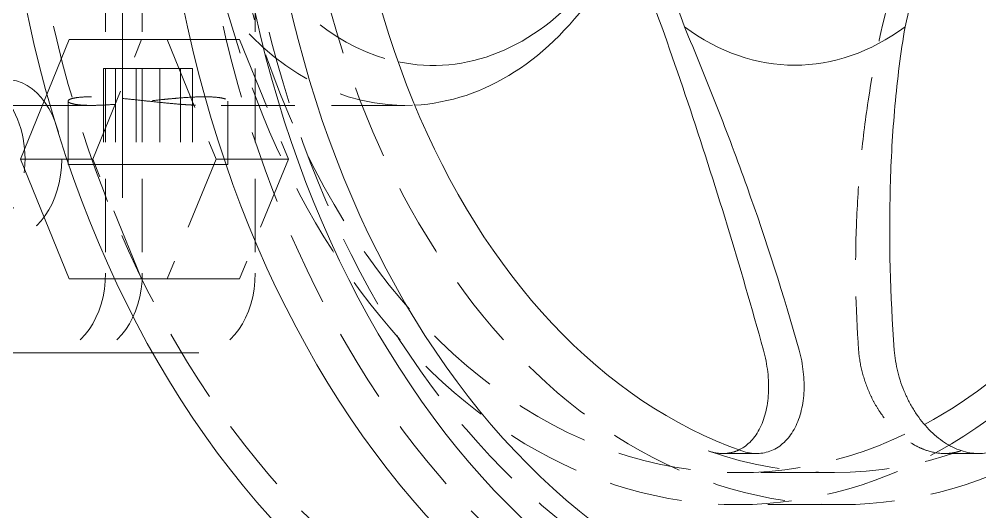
# Model space of a CAD drawing. Header units: millimetres. Extents: x -46397 to 283259, y -8690 to 23983.
# Drawn here: x -33694.4 to -33629, y 5251.6 to 5285.1 of the extents above; entities that cross this region are included whole.
import ezdxf

# ---------------------------------------------------------------- set-up
doc = ezdxf.new("R2010")
doc.units = ezdxf.units.MM
doc.linetypes.add('CENTER', pattern=[2, 1.25, -0.25, 0.25, -0.25])
doc.linetypes.add('HIDDENX2', pattern=[0.75, 0.5, -0.25])
doc.layers.add('DUONGTAM', color=1, linetype='CENTER', lineweight=0)

msp = doc.modelspace()

# ---------------------------------------------------------------- linework, layer by layer
at = {"color": 1, "linetype": 'HIDDENX2', "lineweight": 0, "ltscale": 10, "extrusion": (0, 1, 0)}
for p, q in [((-33688.52001792354, 5341.759699835539, -1.499105149169903), (-33688.51967595705, 5267.846656356817, -1.499105149169903)), ((-33686.02208635955, 5341.75972294943, -1.499105149169903), (-33686.02174439306, 5267.846679470701, -1.499105149169903)), ((-33678.33614308572, 5341.759794069078, -1.499105149169903), (-33678.33580111926, 5267.846750590349, -1.499105149169903)), ((-33686.06803125209, 5283.74897002007, -1.499105149169903), (-33690.98703494731, 5283.748924503499, -1.499105149169903)), ((-33690.98703494733, 5283.748924503491, -1.499105149169903), (-33684.33081282002, 5283.748924503491, -1.499105149169903)), ((-33689.39610459884, 5275.596796106979, -1.499105149169903), (-33686.06803125209, 5283.74897002007, -1.499105149169903)), ((-33686.06803125209, 5283.74897002007, -1.499105149169903), (-33679.41180912477, 5283.74897002007, -1.499105149169903)), ((-33679.41180912477, 5283.74897002007, -1.499105149169903), (-33684.33081282002, 5283.748924503499, -1.499105149169903)), ((-33684.33081282002, 5283.748924503491, -1.499105149169903), (-33681.00266403948, 5275.5967505904, -1.499105149169903)), ((-33679.41180912477, 5283.74897002007, -1.499105149169903), (-33676.08366034423, 5275.596796106979, -1.499105149169903)), ((-33688.66836777319, 5281.759986091757, -1.499105149169903), (-33687.85625230927, 5281.760003871673, -1.499105149169903)), ((-33686.4496270641, 5281.759986091757, -1.499105149169903), (-33688.66836777319, 5281.759986091757, -1.499105149169903)), ((-33688.66836777319, 5281.759986091757, -1.499105149169903), (-33688.66833759968, 5275.238246961281, -1.499105149169903)), ((-33687.85625230927, 5281.76000387168, -1.499105149169903), (-33684.82539613628, 5281.760021651588, -1.499105149169903)), ((-33687.85625230927, 5281.76000387168, -1.499105149169903), (-33687.85622213576, 5275.238264741204, -1.499105149169903)), ((-33683.41877089108, 5281.76000387168, -1.499105149169903), (-33686.4496270641, 5281.759986091764, -1.499105149169903)), ((-33686.4496270641, 5281.759986091757, -1.499105149169903), (-33686.44959689058, 5275.238246961281, -1.499105149169903)), ((-33684.82539613628, 5281.760021651581, -1.499105149169903), (-33684.82536596277, 5275.238282521105, -1.499105149169903)), ((-33684.82539613628, 5281.760021651581, -1.499105149169903), (-33682.60665542718, 5281.760021651581, -1.499105149169903)), ((-33682.60665542718, 5281.760021651581, -1.499105149169903), (-33683.41877089108, 5281.760003871673, -1.499105149169903)), ((-33683.41877089108, 5281.76000387168, -1.499105149169903), (-33683.41874071756, 5275.238264741204, -1.499105149169903)), ((-33682.60665542718, 5281.760021651581, -1.499105149169903), (-33682.60662525367, 5275.238282521105, -1.499105149169903)), ((-33680.20271877003, 5279.550773048471, -1.499105149169903), (-33680.20269881787, 5275.238289885786, -1.499105149169903)), ((-33668.15186090615, 5279.260165669412, -1.499105149169903), (-33681.79440868569, 5279.260039432043, -1.499105149169903)), ((-33686.0679558183, 5267.444622193888, -1.499105149169903), (-33689.39610459884, 5275.596796106979, -1.499105149169903)), ((-33681.00266403948, 5275.5967505904, -1.499105149169903), (-33684.33073738623, 5267.444576677301, -1.499105149169903)), ((-33676.08366034423, 5275.596796106979, -1.499105149169903), (-33681.00266403948, 5275.5967505904, -1.499105149169903)), ((-33676.08366034423, 5275.596796106979, -1.499105149169903), (-33679.41173369098, 5267.444622193881, -1.499105149169903)), ((-33688.66833759968, 5275.238246961281, -1.499105149169903), (-33687.85622213576, 5275.238264741197, -1.499105149169903)), ((-33686.44959689055, 5275.238246961281, -1.499105149169903), (-33688.66833759965, 5275.238246961281, -1.499105149169903)), ((-33687.85622213576, 5275.238264741197, -1.499105149169903), (-33684.82536596277, 5275.238282521113, -1.499105149169903)), ((-33683.41874071756, 5275.238264741197, -1.499105149169903), (-33686.44959689055, 5275.238246961281, -1.499105149169903)), ((-33682.60662525367, 5275.238282521113, -1.499105149169903), (-33684.82536596277, 5275.238282521113, -1.499105149169903)), ((-33682.60662525367, 5275.238282521113, -1.499105149169903), (-33683.41874071756, 5275.238264741197, -1.499105149169903)), ((-33679.41173369098, 5267.444622193888, -1.499105149169903), (-33686.0679558183, 5267.444622193888, -1.499105149169903)), ((-33679.41173369098, 5267.444622193888, -1.499105149169903), (-33684.33073738623, 5267.444576677309, -1.499105149169903)), ((-33646.52187453669, 5255.562905300775, -1.499105149169903), (-33644.22421233826, 5255.562926561531, -1.499105149169903)), ((-33631.42746963278, 5255.562905300273, -1.499105149169903), (-33629.12970195142, 5255.562926562004, -1.499105149169903)), ((-33638.94037624639, 5254.260435967665, -1.499105149169903), (-33645.47809691813, 5254.260375472763, -1.499105149169903)), ((-33638.46244662382, 5252.086527346418, -1.499105149169903), (-33645.47807680244, 5252.086462429313, -1.499105149169903))]:
    msp.add_line(p, q, dxfattribs=at)
at = {"color": 2, "linetype": 'Continuous', "lineweight": 0, "ltscale": 10, "extrusion": (0, 1, 0)}
for p, q in [((-33694.31510829409, 5275.5967505904, -1.499105149169903), (-33690.98703494731, 5283.748924503491, -1.499105149169903)), ((-33691.07228398758, 5279.550717510933, -1.499105149169903), (-33691.07226403545, 5275.238239596601, -1.499105149169903)), ((-33689.48030818019, 5279.259968312795, -1.499105149169903), (-33708.31091451184, 5279.259794069224, -1.499105149169903)), ((-33689.39610459884, 5275.596796106979, -1.499105149169903), (-33694.31510829409, 5275.5967505904, -1.499105149169903)), ((-33690.98695951355, 5267.444576677301, -1.499105149169903), (-33694.31510829409, 5275.5967505904, -1.499105149169903)), ((-33686.0679558183, 5267.444622193888, -1.499105149169903), (-33690.98695951355, 5267.444576677309, -1.499105149169903)), ((-33684.33073738623, 5267.444576677301, -1.499105149169903), (-33690.98695951355, 5267.444576677301, -1.499105149169903)), ((-33692.36262244945, 5262.411873748078, -1.499105149169903), (-33744.62703671253, 5262.411873748078, -1.499105149169903)), ((-33689.86469088546, 5262.411896861969, -1.499105149169903), (-33742.12910514853, 5262.411896861969, -1.499105149169903)), ((-33682.17874761163, 5262.411967981624, -1.499105149169903), (-33734.4431618747, 5262.411967981624, -1.499105149169903)), ((-33692.36259730485, 5262.411873748194, -1.499105149169903), (-33701.58572923344, 5262.411788404609, -1.499105149169903)), ((-33682.17872246706, 5262.411967981733, -1.499105149169903), (-33689.86466574085, 5262.411896862078, -1.499105149169903))]:
    msp.add_line(p, q, dxfattribs=at)
at = {"color": 2, "linetype": 'Continuous', "lineweight": 0, "ltscale": 10}
for centre, major_axis, ratio, start_param, end_param in [((-33637.07172544468, 5304.803931523124, -1.499105149169903), (0.0006286148552983904, -67.93478260767084), 0.707106781171449, -1.570802869802909, 4.712382437376677), ((-33634.71824402425, 5304.803953300386, -1.499105149169903), (0.0005978171597160731, -64.60645726415213), 0.7071067811714491, -1.570802869802909, 4.712382437376677), ((-33634.71824402425, 5304.803953300386, -1.499105149169903), (0.0005670194641337552, -61.27813192063342), 0.7071067811714491, -1.570802869802909, 4.712382437376677), ((-33647.78434758972, 5304.803832396977, -1.499105149169903), (0.000628614867879115, -67.93478260766851), 0.7071067811714112, -1.570802869803066, -6.705747068735946e-14), ((-33645.47856460758, 5304.803853732871, -1.499105149169903), (0.0004676894632975604, -50.5434782601003), 0.7071067811716892, 0.3621576397684056, 1.517411655355085), ((-33666.23061144688, 5304.803661709821, -1.499105149169903), (0.0002112146266766146, -22.82608695619185), 0.7071067811716105, -0.1489508395620556, 0.7045474184515992), ((-33668.15209726537, 5304.803643929913, -1.499105149169903), (0.0002363592414218463, -25.54347826049473), 0.707106781171917, 0.0363703367093864, 0.8149037413705881), ((-33641.63559297066, 5304.803889292702, -1.499105149169903), (0.0002110804303772085, -22.81158959876027), 0.7071067811715821, -0.4837417538266386, 0.4837286678114744)]:
    msp.add_ellipse(centre, major_axis=major_axis, ratio=ratio, start_param=start_param, end_param=end_param, dxfattribs=at)
at = {"color": 1, "linetype": 'HIDDENX2', "lineweight": 0, "ltscale": 10}
for centre, major_axis, ratio, start_param, end_param in [((-33647.78434758972, 5304.803832396977, -1.499105149169903), (0.0006286148563038956, -67.93478260767192), 0.7071067811714659, -5.329070518200751e-14, 3.14159265358974), ((-33647.78434758972, 5304.803832396977, -1.499105149169903), (0.0006084991799288422, -65.76086956422536), 0.7071067811714493, -1.570802869802909, 4.712382437376677), ((-33636.25543267901, 5304.803939076456, -1.499105149169903), (0.0006084991799288422, -65.76086956422536), 0.7071067811714493, -1.570802869802909, 4.712382437376677), ((-33636.25543267901, 5304.803939076456, -1.499105149169903), (0.0005707182604582499, -61.67786304708815), 0.7071067811714489, -1.570802869802909, 4.712382437376677), ((-33645.47856460758, 5304.803853732871, -1.499105149169903), (0.0004878051277115513, -52.71739130355257), 0.7071067811714492, -1.570802869802909, 4.712382437376677), ((-33638.46293442893, 5304.803918649976, -1.499105149169903), (0.0004878051277115513, -52.71739130355257), 0.7071067811714492, -1.570802869802909, 4.712382437376677), ((-33668.15209726534, 5304.803643929898, -1.499105149169903), (0.0002363591881084649, -25.5434782604822), 0.70710678117121, -1.57080286980305, 0.03637033671081036), ((-33666.23061144688, 5304.803661709807, -1.499105149169903), (0.0002112145920925858, -22.82608695617962), 0.7071067811716366, -1.570802869802931, -0.1489508395613153), ((-33645.47856460758, 5304.803853732871, -1.499105149169903), (0.0004676894514602896, -50.54347826010861), 0.7071067811714115, -1.570802869802897, 0.3621576397685988), ((-33695.3448294406, 5275.596679470745, -1.499105149169903), (5.028918842387127e-05, -5.434782608613668), 0.7071067811714491, 1.570789783786884, 7.85397509096647), ((-33638.94084393581, 5304.803914227795, -1.499105149169903), (0.000467689429246576, -50.54347826012257), 0.7071067811713883, -0.2428649308848492, 0.2428518448694713)]:
    msp.add_ellipse(centre, major_axis=major_axis, ratio=ratio, start_param=start_param, end_param=end_param, dxfattribs=at)
at = {"color": 2, "linetype": 'Continuous', "lineweight": 0, "ltscale": 10, "extrusion": (0, 0, -1)}
msp.add_ellipse((-33636.64863185499, 5304.803935438099, -1.499105149169903), major_axis=(0.0004676894591995051, -50.54347826010626), ratio=0.7071067811713141, start_param=0.2428649308853118, end_param=1.851543243021925, dxfattribs=at)
at = {"color": 1, "linetype": 'HIDDENX2', "lineweight": 0, "ltscale": 10, "extrusion": (0, 0, -1)}
for centre, major_axis, ratio, start_param, end_param in [((-33708.31115087103, 5304.803272329717, -1.499105149169903), (0.000236359199139082, -25.54347826048402), 0.7071067811716124, -1.570789783786509, -1.665334536937735e-14), ((-33697.84276100456, 5275.596656356861, -1.499105149169903), (5.028919294791656e-05, -5.434782608613876), 0.7071067811711972, -2.359016378233317, 0.7882331371481865), ((-33685.63748142663, 5275.238264741197, -1.499105149169903), (-5.43478260882549, -2.514459225006276e-05), 4.626605544343317e-06, 0.1194315292485045, 0.7853981634747955), ((-33685.63748142666, 5275.238264741197, -1.499105149169903), (5.434782608788778, 2.514459456396192e-05), 4.626605399591163e-06, -2.356194490181695, 3.022157961635316), ((-33692.36264759405, 5267.84665635681, -1.499105149169903), (5.028919555676042e-05, -5.434782608616099), 0.7071067811723579, -1.570789783785622, -0.002909947531795076), ((-33689.86471603006, 5267.846679470694, -1.499105149169903), (5.028919765977153e-05, -5.434782608614279), 0.7071067811723581, -1.570789783785683, 6.543009213544337e-06), ((-33682.17877275623, 5267.846750590349, -1.499105149169903), (5.028919765977153e-05, -5.434782608614279), 0.7071067811723581, -1.570789783785683, 6.543009213544337e-06)]:
    msp.add_ellipse(centre, major_axis=major_axis, ratio=ratio, start_param=start_param, end_param=end_param, dxfattribs=at)
at = {"color": 2, "linetype": 'Continuous', "lineweight": 0, "ltscale": 10, "extrusion": (0, 0, -0.9999999999999998)}
msp.add_ellipse((-33685.63748142608, 5275.238264741255, -1.499105149169903), major_axis=(-5.434782609380801, -2.514465475341124e-05), ratio=4.626605895771309e-06, start_param=-0.1194346918553491, end_param=0.1194315292502512, dxfattribs=at)
at = {"color": 2, "linetype": 'Continuous', "lineweight": 0, "ltscale": 10, "extrusion": (0, 0, -0.9999999999999997)}
msp.add_ellipse((-33692.36264664483, 5267.846657189565, -1.499105149169903), major_axis=(4.838879060455741e-05, -5.434783441381643), ratio=0.707106781172541, start_param=-0.002910194601137839, end_param=6.295492381009574e-06, dxfattribs=at)
at = {"color": 2, "linetype": 'Continuous', "lineweight": 0, "ltscale": 10}
for points in [[(-33657.75301226486, 5305.712999749277, -1.499105149169903), (-33656.23507247523, 5302.465919586105, -1.499105149169903), (-33653.28114804767, 5295.698053647134, -1.499105149169903), (-33650.4913928981, 5288.396994816979, -1.499105149169903), (-33649.13749289916, 5284.609612595591, -1.499105149169903)], [(-33634.1335061803, 5284.609612595591, -1.499105149169903), (-33633.65176304111, 5286.740669065456, -1.499105149169903), (-33633.07686182841, 5288.8283978637, -1.499105149169903), (-33632.41036516508, 5290.873432212607, -1.499105149169903)]]:
    msp.add_open_spline(points, degree=3, dxfattribs=at)
for points, knots in [([(-33643.7663776086, 5262.604682223336, -1.499105149169903), (-33644.55779613157, 5265.466886622521, -1.499105149169903), (-33645.38088331225, 5268.303924396513, -1.499105149169903), (-33647.09423913476, 5273.926798161653, -1.499105149169903), (-33647.98449483399, 5276.712639647335, -1.499105149169903), (-33649.8367306459, 5282.231152955838, -1.499105149169903), (-33650.79869406849, 5284.963835978934, -1.499105149169903), (-33652.80004304672, 5290.372719822702, -1.499105149169903), (-33653.82360110369, 5293.005933868585, -1.499105149169903), (-33654.86824162769, 5295.564741118399, -1.499105149169903)], [2.0517406381887e-07, 2.0517406381887e-07, 2.0517406381887e-07, 2.0517406381887e-07, 0.008104271531678284, 0.008104271531678284, 0.01620833788929275, 0.01620833788929275, 0.02431240424690722, 0.02431240424690722, 0.03241647060452169, 0.03241647060452169, 0.03241647060452169, 0.03241647060452169]), ([(-33649.13749289916, 5284.609612595591, -1.499105149169903), (-33648.39245285904, 5282.820617802364, -1.499105149169903), (-33647.65138744134, 5281.003540950248, -1.499105149169903), (-33646.22441637197, 5277.365071265466, -1.499105149169903), (-33645.53663419151, 5275.539933213654, -1.499105149169903), (-33643.56762504792, 5270.040590295789, -1.499105149169903), (-33642.38148055114, 5266.342164988872, -1.499105149169903), (-33641.34123472367, 5262.604704663691, -1.499105149169903)], [0.04402766584718107, 0.04402766584718107, 0.04402766584718107, 0.04402766584718107, 0.04943433135595236, 0.04943433135595236, 0.05484099686472366, 0.05484099686472366, 0.06565432788226624, 0.06565432788226624, 0.06565432788226624, 0.06565432788226624]), ([(-33634.86766636798, 5262.604704663691, -1.499105149169903), (-33635.14292587336, 5266.343426211012, -1.499105149169903), (-33635.24320988609, 5270.047694602198, -1.499105149169903), (-33635.11310844867, 5274.643570899217, -1.499105149169903), (-33635.07409085501, 5275.561065391014, -1.499105149169903), (-33634.96795655128, 5277.393148434562, -1.499105149169903), (-33634.90070566976, 5278.308946632419, -1.499105149169903), (-33634.65408066109, 5281.036912489525, -1.499105149169903), (-33634.43027474474, 5282.833382704524, -1.499105149169903), (-33634.1335061803, 5284.609612595591, -1.499105149169903)], [-0.044215422039747, -0.044215422039747, -0.044215422039747, -0.044215422039747, -0.03340232872398638, -0.03340232872398638, -0.03069905539504622, -0.03069905539504622, -0.02799578206610607, -0.02799578206610607, -0.02258923540822575, -0.02258923540822575, -0.02258923540822575, -0.02258923540822575]), ([(-33645.42670286381, 5255.80877063511, -1.499105149169903), (-33645.3131285406, 5255.863135516814, -1.499105149169903), (-33645.20283820182, 5255.926352271529, -1.499105149169903), (-33644.95663523434, 5256.092450016443, -1.499105149169903), (-33644.82354526858, 5256.201497686746, -1.499105149169903), (-33644.45162968362, 5256.564903504378, -1.499105149169903), (-33644.23556458244, 5256.858117363535, -1.499105149169903), (-33643.87029050376, 5257.542879225383, -1.499105149169903), (-33643.72727495931, 5257.922305963383, -1.499105149169903), (-33643.56944448709, 5258.544512006391, -1.499105149169903), (-33643.52621147413, 5258.762336372321, -1.499105149169903), (-33643.46075900189, 5259.208377942577, -1.499105149169903), (-33643.43841750563, 5259.436183042718, -1.499105149169903), (-33643.41390957772, 5259.901090260336, -1.499105149169903), (-33643.41174420888, 5260.138192862479, -1.499105149169903), (-33643.4278895234, 5260.621834198496, -1.499105149169903), (-33643.44642881722, 5260.869722931023, -1.499105149169903), (-33643.53223269638, 5261.611695220093, -1.499105149169903), (-33643.62892083572, 5262.107562976637, -1.499105149169903), (-33643.7663776086, 5262.604682223336, -1.499105149169903)], [0.00297841160910014, 0.00297841160910014, 0.00297841160910014, 0.00297841160910014, 0.003519136605727682, 0.003519136605727682, 0.004222923310669273, 0.004222923310669273, 0.005630496720552454, 0.005630496720552454, 0.007038070130435636, 0.007038070130435636, 0.007741856835377243, 0.007741856835377243, 0.008445643540318853, 0.008445643540318853, 0.009149430245260461, 0.009149430245260461, 0.00985321695020207, 0.00985321695020207, 0.01126079036008527, 0.01126079036008527, 0.01126079036008527, 0.01126079036008527]), ([(-33641.34123472367, 5262.604704663691, -1.499105149169903), (-33641.20329570862, 5262.109108735846, -1.499105149169903), (-33641.10768999327, 5261.615661564642, -1.499105149169903), (-33640.99791016821, 5260.632792171858, -1.499105149169903), (-33640.98498001315, 5260.140079840438, -1.499105149169903), (-33641.02948016681, 5259.441508617575, -1.499105149169903), (-33641.05474977101, 5259.213900818318, -1.499105149169903), (-33641.12636454579, 5258.769342523195, -1.499105149169903), (-33641.17308942888, 5258.551079581698, -1.499105149169903), (-33641.34368615061, 5257.923294585863, -1.499105149169903), (-33641.49591150296, 5257.54374614567, -1.499105149169903), (-33641.78138153684, 5257.03313325917, -1.499105149169903), (-33641.88702127435, 5256.871825298806, -1.499105149169903), (-33642.11334489247, 5256.576933973646, -1.499105149169903), (-33642.23400948143, 5256.442918024261, -1.499105149169903), (-33642.4900072755, 5256.201380583271, -1.499105149169903), (-33642.62533991596, 5256.093857368479, -1.499105149169903), (-33642.91100969775, 5255.906140480492, -1.499105149169903), (-33643.06207472515, 5255.82587301412, -1.499105149169903), (-33643.5254114277, 5255.633739386768, -1.499105149169903), (-33643.85118710641, 5255.566851064435, -1.499105149169903), (-33644.36551448905, 5255.561212003183, -1.499105149169903), (-33644.54012164388, 5255.575486891367, -1.499105149169903), (-33644.88988095253, 5255.635703812858, -1.499105149169903), (-33645.06587638376, 5255.681617371275, -1.499105149169903), (-33645.24300512519, 5255.743677716203, -1.499105149169903)], [2.051683436019238e-07, 2.051683436019238e-07, 2.051683436019238e-07, 2.051683436019238e-07, 0.001403400578906931, 0.001403400578906931, 0.002806595989470261, 0.002806595989470261, 0.003508193694751936, 0.003508193694751936, 0.004209791400033611, 0.004209791400033611, 0.005612986810596962, 0.005612986810596962, 0.006314584515878623, 0.006314584515878623, 0.007016182221160284, 0.007016182221160284, 0.007717779926441946, 0.007717779926441946, 0.008419377631723606, 0.008419377631723606, 0.009822573042286939, 0.009822573042286939, 0.0105241707475686, 0.0105241707475686, 0.01122576845285027, 0.01122576845285027, 0.01122576845285027, 0.01122576845285027]), ([(-33628.05380461986, 5255.743677716203, -1.499105149169903), (-33628.40792714384, 5255.61960390946, -1.499105149169903), (-33628.77528676261, 5255.560167873907, -1.499105149169903), (-33629.34560091961, 5255.564450925197, -1.499105149169903), (-33629.5403776577, 5255.581951954485, -1.499105149169903), (-33629.9282364454, 5255.648343747783, -1.499105149169903), (-33630.12135410837, 5255.696939232136, -1.499105149169903), (-33630.50608380673, 5255.824001153024, -1.499105149169903), (-33630.6976955108, 5255.90246940312, -1.499105149169903), (-33631.07947488983, 5256.089734085445, -1.499105149169903), (-33631.26949591916, 5256.198738345093, -1.499105149169903), (-33631.8220129595, 5256.562110114889, -1.499105149169903), (-33632.17258139268, 5256.854697895195, -1.499105149169903), (-33632.83861282982, 5257.541389270579, -1.499105149169903), (-33633.14093276452, 5257.921960707546, -1.499105149169903), (-33633.55086184821, 5258.545282566952, -1.499105149169903), (-33633.68090971034, 5258.763321388334, -1.499105149169903), (-33633.92207197026, 5259.210621833207, -1.499105149169903), (-33634.03284585122, 5259.438915015718, -1.499105149169903), (-33634.23548037939, 5259.904461882866, -1.499105149169903), (-33634.32733943827, 5260.141716309076, -1.499105149169903), (-33634.49198578538, 5260.625265011392, -1.499105149169903), (-33634.5650589619, 5260.872977163092, -1.499105149169903), (-33634.75054496438, 5261.614441166438, -1.499105149169903), (-33634.83119110724, 5262.109278200241, -1.499105149169903), (-33634.86766636798, 5262.604704663691, -1.499105149169903)], [2.030964063928403e-07, 2.030964063928403e-07, 2.030964063928403e-07, 2.030964063928403e-07, 0.001403824578971211, 0.001403824578971211, 0.002105635320253616, 0.002105635320253616, 0.002807446061536023, 0.002807446061536023, 0.003509256802818429, 0.003509256802818429, 0.004211067544100835, 0.004211067544100835, 0.005614689026665638, 0.005614689026665638, 0.00701831050923044, 0.00701831050923044, 0.007720121250512841, 0.007720121250512841, 0.00842193199179524, 0.00842193199179524, 0.009123742733077643, 0.009123742733077643, 0.009825553474360043, 0.009825553474360043, 0.01122917495692487, 0.01122917495692487, 0.01122917495692487, 0.01122917495692487])]:
    msp.add_open_spline(points, degree=3, knots=knots, dxfattribs=at)
at = {"color": 1, "linetype": 'HIDDENX2', "lineweight": 0, "ltscale": 10}
for points, knots in [([(-33632.23708639482, 5295.564741118399, -1.499105149169903), (-33633.27556831563, 5293.020961477184, -1.499105149169903), (-33634.16169008736, 5290.41579808087, -1.499105149169903), (-33635.63057159849, 5285.083514875197, -1.499105149169903), (-33636.21334505045, 5282.356398508661, -1.499105149169903), (-33636.85384339404, 5278.172392608783, -1.499105149169903), (-33637.02699409418, 5276.77026372094, -1.499105149169903), (-33637.29306306822, 5273.960043309048, -1.499105149169903), (-33637.38619446811, 5272.550565886772, -1.499105149169903), (-33637.54760826686, 5268.309435283571, -1.499105149169903), (-33637.4981902617, 5265.465101642493, -1.499105149169903), (-33637.2928092529, 5262.604682223336, -1.499105149169903)], [0.03243683156882386, 0.03243683156882386, 0.03243683156882386, 0.03243683156882386, 0.04053388866947725, 0.04053388866947725, 0.04863094577013063, 0.04863094577013063, 0.05267947432045733, 0.05267947432045733, 0.05672800287078403, 0.05672800287078403, 0.06482505997143742, 0.06482505997143742, 0.06482505997143742, 0.06482505997143742]), ([(-33689.4804743766, 5279.844867995128, -1.499105149169903), (-33689.2258069119, 5279.844870351621, -1.499105149169903), (-33688.95048223548, 5279.837080284454, -1.499105149169903), (-33688.36030220728, 5279.807496460972, -1.499105149169903), (-33688.04160765429, 5279.785345696512, -1.499105149169903), (-33687.3834742981, 5279.730615973097, -1.499105149169903), (-33687.04496959758, 5279.698264282301, -1.499105149169903), (-33686.34896066559, 5279.627396440645, -1.499105149169903), (-33685.9902330792, 5279.588722729272, -1.499105149169903), (-33685.28348298992, 5279.512674436573, -1.499105149169903), (-33684.93168136109, 5279.474904729471, -1.499105149169903), (-33684.23088081558, 5279.404148966957, -1.499105149169903), (-33683.88942528005, 5279.371987615707, -1.499105149169903), (-33683.39890932337, 5279.33185692166, -1.499105149169903), (-33683.23854747128, 5279.319779395689, -1.499105149169903), (-33682.92421496088, 5279.29861111913, -1.499105149169903), (-33682.76938716079, 5279.289483732576, -1.499105149169903), (-33682.32282945602, 5279.267551707303, -1.499105149169903), (-33682.04841521238, 5279.260085007455, -1.499105149169903), (-33681.54525215879, 5279.259994271352, -1.499105149169903), (-33681.31490458806, 5279.267621298854, -1.499105149169903), (-33680.919835491, 5279.296672661711, -1.499105149169903), (-33680.7526912421, 5279.317958626411, -1.499105149169903), (-33680.54792030271, 5279.358363807524, -1.499105149169903), (-33680.48732292627, 5279.373301421186, -1.499105149169903), (-33680.38422676951, 5279.404964486751, -1.499105149169903), (-33680.3413258379, 5279.421752505335, -1.499105149169903), (-33680.23802068761, 5279.474236821526, -1.499105149169903), (-33680.2027726292, 5279.512276138807, -1.499105149169903), (-33680.20266503432, 5279.589082595648, -1.499105149169903), (-33680.23741522092, 5279.627001373035, -1.499105149169903), (-33680.3746365538, 5279.697673014979, -1.499105149169903), (-33680.47894621226, 5279.73071856669, -1.499105149169903), (-33680.75045607581, 5279.785345064144, -1.499105149169903), (-33680.91697585648, 5279.807126306888, -1.499105149169903), (-33681.31205319856, 5279.83698038971, -1.499105149169903), (-33681.54186631842, 5279.844838323787, -1.499105149169903), (-33682.04402587515, 5279.844897494414, -1.499105149169903), (-33682.31847747978, 5279.837339390778, -1.499105149169903), (-33682.91571661113, 5279.807461583451, -1.499105149169903), (-33683.23049167146, 5279.785523924179, -1.499105149169903), (-33683.72134301842, 5279.744759015305, -1.499105149169903), (-33683.88834874304, 5279.729846239602, -1.499105149169903), (-33684.22928936307, 5279.697766178727, -1.499105149169903), (-33684.4038257221, 5279.680531569534, -1.499105149169903), (-33684.9270062564, 5279.627254218644, -1.499105149169903), (-33685.27844063191, 5279.589357670639, -1.499105149169903), (-33685.98698787189, 5279.513107687463, -1.499105149169903), (-33686.34600370495, 5279.474580299687, -1.499105149169903), (-33687.04003806612, 5279.404496506005, -1.499105149169903), (-33687.37876359631, 5279.372511119919, -1.499105149169903), (-33688.03943989451, 5279.318395663368, -1.499105149169903), (-33688.35619420446, 5279.296796866834, -1.499105149169903), (-33688.94623985644, 5279.267729358452, -1.499105149169903), (-33689.2240825685, 5279.260018840318, -1.499105149169903), (-33689.73179691673, 5279.259918284976, -1.499105149169903), (-33689.95708097691, 5279.267420867483, -1.499105149169903), (-33690.35217473532, 5279.296293399751, -1.499105149169903), (-33690.52302552415, 5279.31802629265, -1.499105149169903), (-33690.79483744576, 5279.37167572421, -1.499105149169903), (-33690.8976596443, 5279.403556721099, -1.499105149169903), (-33691.00208557794, 5279.456369716466, -1.499105149169903), (-33691.02852899132, 5279.474885013357, -1.499105149169903), (-33691.06345774281, 5279.512321855868, -1.499105149169903), (-33691.07216074447, 5279.531315201503, -1.499105149169903), (-33691.07252658448, 5279.58831113527, -1.499105149169903), (-33691.03851891372, 5279.626443674994, -1.499105149169903), (-33690.89978788914, 5279.697970684511, -1.499105149169903), (-33690.79716192542, 5279.730350795961, -1.499105149169903), (-33690.52737357454, 5279.784866137185, -1.499105149169903), (-33690.35798775779, 5279.807136719875, -1.499105149169903), (-33689.96133739209, 5279.837067127449, -1.499105149169903), (-33689.73514184127, 5279.844865638634, -1.499105149169903), (-33689.4804743766, 5279.844867995128, -1.499105149169903)], [0, 0, 0, 0, 0.000979690561318095, 0.000979690561318095, 0.00195938112263619, 0.00195938112263619, 0.002939071683954284, 0.002939071683954284, 0.00391876224527238, 0.00391876224527238, 0.004898452806590474, 0.004898452806590474, 0.005878143367908569, 0.005878143367908569, 0.006367988648567617, 0.006367988648567617, 0.006857833929226663, 0.006857833929226663, 0.007837524490544766, 0.007837524490544766, 0.008817215051862868, 0.008817215051862868, 0.00979690561318097, 0.00979690561318097, 0.01028675089384003, 0.01028675089384003, 0.01077659617449908, 0.01077659617449908, 0.0117562867358172, 0.0117562867358172, 0.01273597729713532, 0.01273597729713532, 0.01371566785845343, 0.01371566785845343, 0.01469535841977155, 0.01469535841977155, 0.01567504898108966, 0.01567504898108966, 0.01665473954240778, 0.01665473954240778, 0.0176344301037259, 0.0176344301037259, 0.01812427538438497, 0.01812427538438497, 0.01861412066504405, 0.01861412066504405, 0.0195938112263622, 0.0195938112263622, 0.02057350178768035, 0.02057350178768035, 0.02155319234899851, 0.02155319234899851, 0.02253288291031666, 0.02253288291031666, 0.02351257347163482, 0.02351257347163482, 0.02449226403295297, 0.02449226403295297, 0.02547195459427112, 0.02547195459427112, 0.02645164515558928, 0.02645164515558928, 0.02694149043624836, 0.02694149043624836, 0.02743133571690743, 0.02743133571690743, 0.02841102627822556, 0.02841102627822556, 0.02939071683954369, 0.02939071683954369, 0.03037040740086181, 0.03037040740086181, 0.03135009796217994, 0.03135009796217994, 0.03135009796217994, 0.03135009796217994]), ([(-33637.2928092529, 5262.604682223336, -1.499105149169903), (-33637.25710118808, 5262.107362424339, -1.499105149169903), (-33637.17547145365, 5261.612770901173, -1.499105149169903), (-33636.92472980834, 5260.628796713248, -1.499105149169903), (-33636.75303151306, 5260.1361769479, -1.499105149169903), (-33636.44101705325, 5259.438310621011, -1.499105149169903), (-33636.32759622087, 5259.211033956027, -1.499105149169903), (-33636.08172322654, 5258.767285104902, -1.499105149169903), (-33635.94837076122, 5258.549518669784, -1.499105149169903), (-33635.52506521794, 5257.923264541942, -1.499105149169903), (-33635.21515883431, 5257.544641067255, -1.499105149169903), (-33634.7087311067, 5257.03508624498, -1.499105149169903), (-33634.53159547869, 5256.874068502172, -1.499105149169903), (-33634.17049792352, 5256.579408405759, -1.499105149169903), (-33633.98651404421, 5256.44543855535, -1.499105149169903), (-33633.61177508898, 5256.203865471553, -1.499105149169903), (-33633.42102046967, 5256.096260381865, -1.499105149169903), (-33633.03252999358, 5255.9082664099, -1.499105149169903), (-33632.83371749088, 5255.827697673772, -1.499105149169903), (-33632.24301657798, 5255.634636853868, -1.499105149169903), (-33631.8522855685, 5255.567234559548, -1.499105149169903), (-33631.27098139304, 5255.56103892923, -1.499105149169903), (-33631.07891507722, 5255.575200024282, -1.499105149169903), (-33630.70581556488, 5255.6354089447, -1.499105149169903), (-33630.52366775145, 5255.681412958405, -1.499105149169903), (-33630.34601670071, 5255.743656505877, -1.499105149169903)], [2.050254823677189e-07, 2.050254823677189e-07, 2.050254823677189e-07, 2.050254823677189e-07, 0.001407301031639736, 0.001407301031639736, 0.002814397037797104, 0.002814397037797104, 0.003517945040875779, 0.003517945040875779, 0.004221493043954454, 0.004221493043954454, 0.005628589050111785, 0.005628589050111785, 0.006332137053190452, 0.006332137053190452, 0.007035685056269119, 0.007035685056269119, 0.007739233059347784, 0.007739233059347784, 0.008442781062426451, 0.008442781062426451, 0.009849877068583781, 0.009849877068583781, 0.01055342507166245, 0.01055342507166245, 0.01125697307474111, 0.01125697307474111, 0.01125697307474111, 0.01125697307474111]), ([(-33647.53521720607, 5255.743656505877, -1.499105149169903), (-33647.18006959876, 5255.619223944409, -1.499105149169903), (-33646.83393550849, 5255.559831480542, -1.499105149169903), (-33646.32772791597, 5255.564622824789, -1.499105149169903), (-33646.16002795541, 5255.582384502482, -1.499105149169903), (-33645.83668739158, 5255.64929865095, -1.499105149169903), (-33645.68074452215, 5255.698177657304, -1.499105149169903), (-33645.4955007375, 5255.776786933416, -1.499105149169903), (-33645.4609524792, 5255.792376293178, -1.499105149169903), (-33645.42670286381, 5255.80877063511, -1.499105149169903)], [2.030810197047427e-07, 2.030810197047427e-07, 2.030810197047427e-07, 2.030810197047427e-07, 0.001407776490902894, 0.001407776490902894, 0.002111563195844492, 0.002111563195844492, 0.00281534990078609, 0.00281534990078609, 0.00297841160910014, 0.00297841160910014, 0.00297841160910014, 0.00297841160910014])]:
    msp.add_open_spline(points, degree=3, knots=knots, dxfattribs=at)
at = {"layer": 'DUONGTAM', "color": 5, "lineweight": 0, "ltscale": 100, "elevation": -1.499105149169903}
msp.add_lwpolyline([(-34999.36187175784, 5772.970596969841), (-34999.36187175784, 4272.970596969841), (-34999.36187175784, 4223.144938873314, 0.2842960782398918), (-34857.00436011929, 3989.710291582423, 0.2389866582865138), (-33829.72061404085, 3989.7096677175, 0.2842960879540954), (-33687.36187175784, 4223.144930563305), (-33687.36187175784, 4272.970596969782), (-33687.36187175784, 5772.970596969782), (-33687.36187175784, 5822.79626337626, 0.2842960879540954), (-33829.71953059535, 6056.230976978673, 0.2389866582865138), (-34857.00326706114, 6056.231456473892, 0.2842960782398824), (-34999.36187175784, 5822.79625506626)], format="xyb", close=True, dxfattribs=at)

doc.saveas('drawing.dxf')
